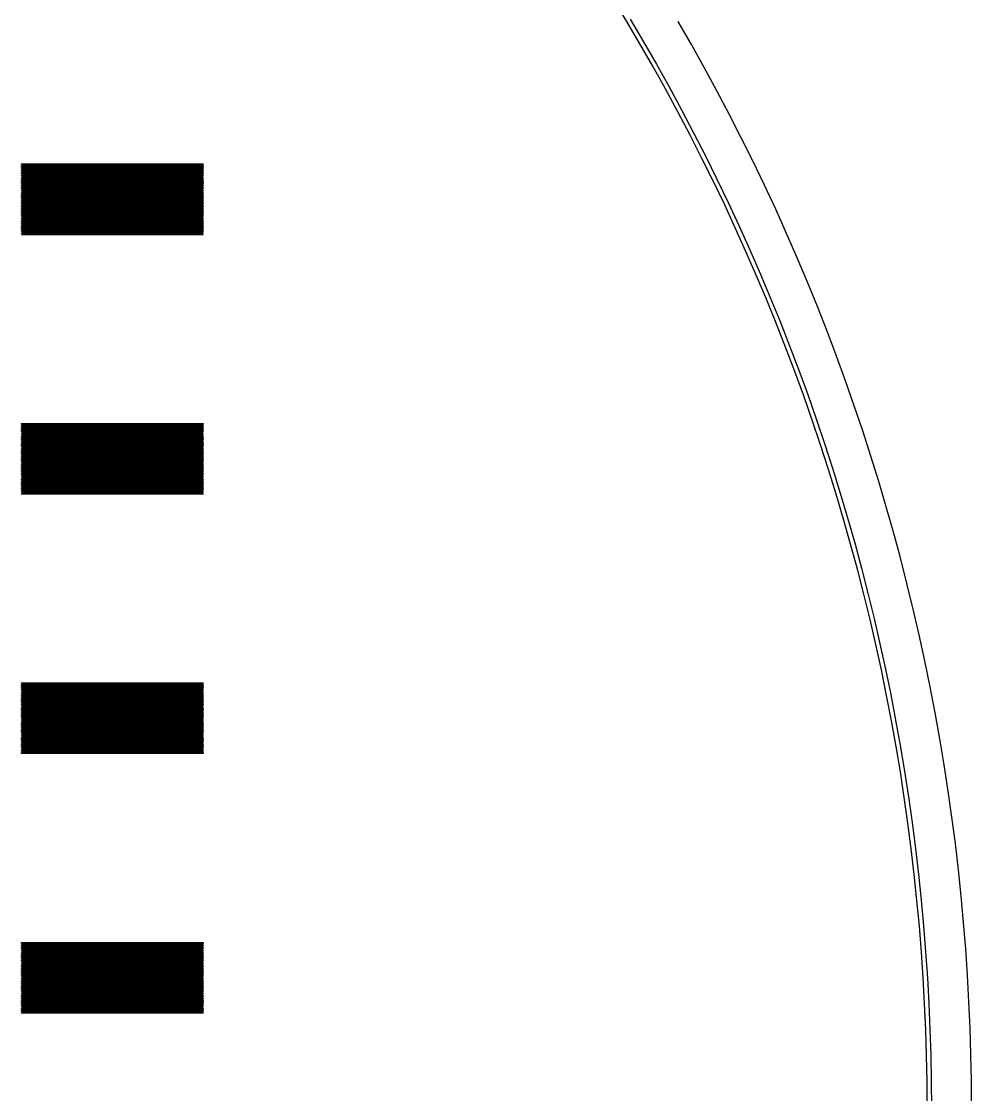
# Model space of a CAD drawing. Extents: x -16 to 132, y -40 to 113.
# Drawn here: x 98.02 to 131.72, y 37.27 to 75.33 of the extents above; entities that cross this region are included whole.
import ezdxf

# ---------------------------------------------------------------- set-up
doc = ezdxf.new("R2010")
doc.units = 0

msp = doc.modelspace()

# ---------------------------------------------------------------- linework, layer by layer
for p, q in [((119.486, 75.3327), (119.008, 76.1185)), ((119.614, 75.4099), (120.083, 74.6167)), ((119.954, 74.5412), (119.486, 75.3327)), ((121.782, 74.5203), (121.314, 75.3343)), ((120.083, 74.6167), (120.542, 73.8179)), ((120.412, 73.744), (119.954, 74.5412)), ((122.24, 73.7007), (121.782, 74.5203)), ((120.86, 72.9412), (120.412, 73.744)), ((120.542, 73.8179), (120.991, 73.0135)), ((122.687, 72.8754), (122.24, 73.7007)), ((121.298, 72.133), (120.86, 72.9412)), ((120.991, 73.0135), (121.431, 72.2037)), ((123.125, 72.0448), (122.687, 72.8754)), ((121.727, 71.3195), (121.298, 72.133)), ((121.431, 72.2037), (121.86, 71.3885)), ((123.552, 71.2089), (123.125, 72.0448)), ((122.145, 70.5007), (121.727, 71.3195)), ((121.86, 71.3885), (122.279, 70.5682)), ((123.969, 70.3677), (123.552, 71.2089)), ((122.554, 69.6769), (122.145, 70.5007)), ((122.279, 70.5682), (122.688, 69.7427)), ((98.0162, 70.2679), (98.0162, 70.2782)), ((98.0162, 70.2782), (104.459, 70.2782)), ((104.459, 70.2679), (98.0162, 70.2679)), ((98.0162, 70.227), (98.0162, 70.2373)), ((98.0162, 70.2373), (104.459, 70.2373)), ((104.459, 70.227), (98.0162, 70.227)), ((98.0162, 70.1861), (98.0162, 70.1964)), ((98.0162, 70.1964), (104.459, 70.1964)), ((104.459, 70.1861), (98.0162, 70.1861)), ((98.0162, 70.1452), (98.0162, 70.1555)), ((98.0162, 70.1555), (104.459, 70.1555)), ((104.459, 70.1452), (98.0162, 70.1452)), ((98.0162, 70.1043), (98.0162, 70.1145)), ((98.0162, 70.1145), (104.459, 70.1145)), ((104.459, 70.1043), (98.0162, 70.1043)), ((98.0162, 70.0634), (98.0162, 70.0737)), ((98.0162, 70.0737), (104.459, 70.0737)), ((104.459, 70.0634), (98.0162, 70.0634)), ((98.0162, 70.0225), (98.0162, 70.0327)), ((98.0162, 70.0327), (104.459, 70.0327)), ((104.459, 70.2782), (104.459, 70.2679)), ((104.459, 70.2373), (104.459, 70.227)), ((104.459, 70.1964), (104.459, 70.1861)), ((104.459, 70.1555), (104.459, 70.1452)), ((104.459, 70.1145), (104.459, 70.1043)), ((104.459, 70.0737), (104.459, 70.0634)), ((104.459, 70.0327), (104.459, 70.0225)), ((124.376, 69.5216), (123.969, 70.3677)), ((104.459, 70.0225), (98.0162, 70.0225)), ((98.0162, 69.9816), (98.0162, 69.9918)), ((98.0162, 69.9918), (104.459, 69.9918)), ((104.459, 69.9816), (98.0162, 69.9816)), ((98.0162, 69.9407), (98.0162, 69.9509)), ((98.0162, 69.9509), (104.459, 69.9509)), ((104.459, 69.9407), (98.0162, 69.9407)), ((98.0162, 69.8998), (98.0162, 69.91)), ((98.0162, 69.91), (104.459, 69.91)), ((104.459, 69.8998), (98.0162, 69.8998)), ((98.0162, 69.8589), (98.0162, 69.8691)), ((98.0162, 69.8691), (104.459, 69.8691)), ((104.459, 69.8589), (98.0162, 69.8589)), ((98.0162, 69.818), (98.0162, 69.8282)), ((98.0162, 69.8282), (104.459, 69.8282)), ((104.459, 69.818), (98.0162, 69.818)), ((98.0162, 69.7771), (98.0162, 69.7873)), ((98.0162, 69.7873), (104.459, 69.7873)), ((104.459, 69.7771), (98.0162, 69.7771)), ((98.0162, 69.7362), (98.0162, 69.7464)), ((98.0162, 69.7464), (104.459, 69.7464)), ((104.459, 69.7362), (98.0162, 69.7362)), ((98.0162, 69.6953), (98.0162, 69.7055)), ((98.0162, 69.7055), (104.459, 69.7055)), ((104.459, 69.6953), (98.0162, 69.6953)), ((98.0162, 69.6544), (98.0162, 69.6646)), ((98.0162, 69.6646), (104.459, 69.6646)), ((104.459, 69.6544), (98.0162, 69.6544)), ((104.459, 69.9918), (104.459, 69.9816)), ((104.459, 69.9509), (104.459, 69.9407)), ((104.459, 69.91), (104.459, 69.8998)), ((104.459, 69.8691), (104.459, 69.8589)), ((104.459, 69.8282), (104.459, 69.818)), ((104.459, 69.7873), (104.459, 69.7771)), ((104.459, 69.7464), (104.459, 69.7362)), ((104.459, 69.7055), (104.459, 69.6953)), ((104.459, 69.6646), (104.459, 69.6544)), ((122.952, 68.8482), (122.554, 69.6769)), ((122.688, 69.7427), (123.087, 68.9123)), ((98.0162, 69.6135), (98.0162, 69.6237)), ((98.0162, 69.6237), (104.459, 69.6237)), ((104.459, 69.6135), (98.0162, 69.6135)), ((98.0162, 69.5726), (98.0162, 69.5828)), ((98.0162, 69.5828), (104.459, 69.5828)), ((104.459, 69.5726), (98.0162, 69.5726)), ((98.0162, 69.5317), (98.0162, 69.5419)), ((98.0162, 69.5419), (104.459, 69.5419)), ((104.459, 69.5317), (98.0162, 69.5317)), ((98.0162, 69.4908), (98.0162, 69.501)), ((98.0162, 69.501), (104.459, 69.501)), ((104.459, 69.4908), (98.0162, 69.4908)), ((98.0162, 69.4499), (98.0162, 69.4601)), ((98.0162, 69.4601), (104.459, 69.4601)), ((104.459, 69.4499), (98.0162, 69.4499)), ((98.0162, 69.409), (98.0162, 69.4192)), ((98.0162, 69.4192), (104.459, 69.4192)), ((104.459, 69.409), (98.0162, 69.409)), ((98.0162, 69.3681), (98.0162, 69.3783)), ((98.0162, 69.3783), (104.459, 69.3783)), ((104.459, 69.3681), (98.0162, 69.3681)), ((98.0162, 69.3272), (98.0162, 69.3374)), ((98.0162, 69.3374), (104.459, 69.3374)), ((104.459, 69.3272), (98.0162, 69.3272)), ((98.0162, 69.2862), (98.0162, 69.2965)), ((98.0162, 69.2965), (104.459, 69.2965)), ((104.459, 69.2862), (98.0162, 69.2862)), ((104.459, 69.6237), (104.459, 69.6135)), ((104.459, 69.5828), (104.459, 69.5726)), ((104.459, 69.5419), (104.459, 69.5317)), ((104.459, 69.501), (104.459, 69.4908)), ((104.459, 69.4601), (104.459, 69.4499)), ((104.459, 69.4192), (104.459, 69.409)), ((104.459, 69.3783), (104.459, 69.3681)), ((104.459, 69.3374), (104.459, 69.3272)), ((104.459, 69.2965), (104.459, 69.2862)), ((124.772, 68.6705), (124.376, 69.5216)), ((98.0162, 69.2453), (98.0162, 69.2556)), ((98.0162, 69.2556), (104.459, 69.2556)), ((104.459, 69.2453), (98.0162, 69.2453)), ((98.0162, 69.2044), (98.0162, 69.2147)), ((98.0162, 69.2147), (104.459, 69.2147)), ((104.459, 69.2044), (98.0162, 69.2044)), ((98.0162, 69.1635), (98.0162, 69.1738)), ((98.0162, 69.1738), (104.459, 69.1738)), ((104.459, 69.1635), (98.0162, 69.1635)), ((98.0162, 69.1226), (98.0162, 69.1329)), ((98.0162, 69.1329), (104.459, 69.1329)), ((104.459, 69.1226), (98.0162, 69.1226)), ((98.0162, 69.0817), (98.0162, 69.0919)), ((98.0162, 69.0919), (104.459, 69.0919)), ((104.459, 69.0817), (98.0162, 69.0817)), ((98.0162, 69.0408), (98.0162, 69.0511)), ((98.0162, 69.0511), (104.459, 69.0511)), ((104.459, 69.0408), (98.0162, 69.0408)), ((98.0162, 68.9999), (98.0162, 69.0101)), ((98.0162, 69.0101), (104.459, 69.0101)), ((104.459, 68.9999), (98.0162, 68.9999)), ((98.0162, 68.959), (98.0162, 68.9693)), ((98.0162, 68.9693), (104.459, 68.9693)), ((104.459, 68.959), (98.0162, 68.959)), ((98.0162, 68.9181), (98.0162, 68.9284)), ((98.0162, 68.9284), (104.459, 68.9284)), ((104.459, 68.9181), (98.0162, 68.9181)), ((104.459, 69.2556), (104.459, 69.2453)), ((104.459, 69.2147), (104.459, 69.2044)), ((104.459, 69.1738), (104.459, 69.1635)), ((104.459, 69.1329), (104.459, 69.1226)), ((104.459, 69.0919), (104.459, 69.0817)), ((104.459, 69.0511), (104.459, 69.0408)), ((104.459, 69.0101), (104.459, 68.9999)), ((104.459, 68.9693), (104.459, 68.959)), ((104.459, 68.9284), (104.459, 68.9181)), ((123.087, 68.9123), (123.476, 68.077)), ((98.0162, 68.8772), (98.0162, 68.8875)), ((98.0162, 68.8875), (104.459, 68.8875)), ((104.459, 68.8772), (98.0162, 68.8772)), ((98.0162, 68.8363), (98.0162, 68.8465)), ((98.0162, 68.8465), (104.459, 68.8465)), ((104.459, 68.8363), (98.0162, 68.8363)), ((98.0162, 68.7954), (98.0162, 68.8056)), ((98.0162, 68.8056), (104.459, 68.8056)), ((104.459, 68.7954), (98.0162, 68.7954)), ((98.0162, 68.7545), (98.0162, 68.7647)), ((98.0162, 68.7647), (104.459, 68.7647)), ((104.459, 68.7545), (98.0162, 68.7545)), ((98.0162, 68.7136), (98.0162, 68.7238)), ((98.0162, 68.7238), (104.459, 68.7238)), ((104.459, 68.7136), (98.0162, 68.7136)), ((98.0162, 68.6727), (98.0162, 68.6829)), ((98.0162, 68.6829), (104.459, 68.6829)), ((104.459, 68.6727), (98.0162, 68.6727)), ((98.0162, 68.6318), (98.0162, 68.642)), ((98.0162, 68.642), (104.459, 68.642)), ((104.459, 68.6318), (98.0162, 68.6318)), ((98.0162, 68.5909), (98.0162, 68.6011)), ((98.0162, 68.6011), (104.459, 68.6011)), ((104.459, 68.5909), (98.0162, 68.5909)), ((98.0162, 68.55), (98.0162, 68.5602)), ((98.0162, 68.5602), (104.459, 68.5602)), ((104.459, 68.55), (98.0162, 68.55)), ((98.0162, 68.5091), (98.0162, 68.5193)), ((98.0162, 68.5193), (104.459, 68.5193)), ((104.459, 68.5091), (98.0162, 68.5091)), ((104.459, 68.8875), (104.459, 68.8772)), ((104.459, 68.8465), (104.459, 68.8363)), ((104.459, 68.8056), (104.459, 68.7954)), ((104.459, 68.7647), (104.459, 68.7545)), ((104.459, 68.7238), (104.459, 68.7136)), ((104.459, 68.6829), (104.459, 68.6727)), ((104.459, 68.642), (104.459, 68.6318)), ((104.459, 68.6011), (104.459, 68.5909)), ((104.459, 68.5602), (104.459, 68.55)), ((104.459, 68.5193), (104.459, 68.5091)), ((123.34, 68.0146), (122.952, 68.8482)), ((125.157, 67.8146), (124.772, 68.6705)), ((98.0162, 68.4682), (98.0162, 68.4784)), ((98.0162, 68.4784), (104.459, 68.4784)), ((104.459, 68.4682), (98.0162, 68.4682)), ((98.0162, 68.4273), (98.0162, 68.4375)), ((98.0162, 68.4375), (104.459, 68.4375)), ((104.459, 68.4273), (98.0162, 68.4273)), ((98.0162, 68.3864), (98.0162, 68.3966)), ((98.0162, 68.3966), (104.459, 68.3966)), ((104.459, 68.3864), (98.0162, 68.3864)), ((98.0162, 68.3455), (98.0162, 68.3557)), ((98.0162, 68.3557), (104.459, 68.3557)), ((104.459, 68.3455), (98.0162, 68.3455)), ((98.0162, 68.3046), (98.0162, 68.3148)), ((98.0162, 68.3148), (104.459, 68.3148)), ((104.459, 68.3046), (98.0162, 68.3046)), ((98.0162, 68.2637), (98.0162, 68.2739)), ((98.0162, 68.2739), (104.459, 68.2739)), ((104.459, 68.2637), (98.0162, 68.2637)), ((98.0162, 68.2228), (98.0162, 68.233)), ((98.0162, 68.233), (104.459, 68.233)), ((104.459, 68.2228), (98.0162, 68.2228)), ((98.0162, 68.1819), (98.0162, 68.1921)), ((98.0162, 68.1921), (104.459, 68.1921)), ((104.459, 68.1819), (98.0162, 68.1819)), ((98.0162, 68.141), (98.0162, 68.1512)), ((98.0162, 68.1512), (104.459, 68.1512)), ((104.459, 68.141), (98.0162, 68.141)), ((104.459, 68.4784), (104.459, 68.4682)), ((104.459, 68.4375), (104.459, 68.4273)), ((104.459, 68.3966), (104.459, 68.3864)), ((104.459, 68.3557), (104.459, 68.3455)), ((104.459, 68.3148), (104.459, 68.3046)), ((104.459, 68.2739), (104.459, 68.2637)), ((104.459, 68.233), (104.459, 68.2228)), ((104.459, 68.1921), (104.459, 68.1819)), ((104.459, 68.1512), (104.459, 68.141)), ((98.0162, 68.1), (98.0162, 68.1103)), ((98.0162, 68.1103), (104.459, 68.1103)), ((104.459, 68.1), (98.0162, 68.1)), ((98.0162, 68.0591), (98.0162, 68.0694)), ((98.0162, 68.0694), (104.459, 68.0694)), ((104.459, 68.0591), (98.0162, 68.0591)), ((98.0162, 68.0182), (98.0162, 68.0285)), ((98.0162, 68.0285), (104.459, 68.0285)), ((104.459, 68.0182), (98.0162, 68.0182)), ((98.0162, 67.9773), (98.0162, 67.9875)), ((98.0162, 67.9875), (104.459, 67.9875)), ((104.459, 67.9773), (98.0162, 67.9773)), ((98.0162, 67.9364), (98.0162, 67.9467)), ((98.0162, 67.9467), (104.459, 67.9467)), ((104.459, 67.9364), (98.0162, 67.9364)), ((98.0162, 67.8955), (98.0162, 67.9058)), ((98.0162, 67.9058), (104.459, 67.9058)), ((104.459, 67.8955), (98.0162, 67.8955)), ((98.0162, 67.8546), (98.0162, 67.8649)), ((98.0162, 67.8649), (104.459, 67.8649)), ((104.459, 67.8546), (98.0162, 67.8546)), ((98.0162, 67.8137), (98.0162, 67.8239)), ((98.0162, 67.8239), (104.459, 67.8239)), ((104.459, 67.8137), (98.0162, 67.8137)), ((98.0162, 67.7728), (98.0162, 67.783)), ((98.0162, 67.783), (104.459, 67.783)), ((104.459, 67.7728), (98.0162, 67.7728)), ((104.459, 68.1103), (104.459, 68.1)), ((104.459, 68.0694), (104.459, 68.0591)), ((104.459, 68.0285), (104.459, 68.0182)), ((104.459, 67.9875), (104.459, 67.9773)), ((104.459, 67.9467), (104.459, 67.9364)), ((104.459, 67.9058), (104.459, 67.8955)), ((104.459, 67.8649), (104.459, 67.8546)), ((104.459, 67.8239), (104.459, 67.8137)), ((104.459, 67.783), (104.459, 67.7728)), ((123.718, 67.1763), (123.34, 68.0146)), ((123.476, 68.077), (123.855, 67.2371)), ((125.533, 66.954), (125.157, 67.8146)), ((124.085, 66.3335), (123.718, 67.1763)), ((123.855, 67.2371), (124.223, 66.3925)), ((125.897, 66.0889), (125.533, 66.954)), ((124.442, 65.4861), (124.085, 66.3335)), ((124.223, 66.3925), (124.581, 65.5435)), ((126.251, 65.2194), (125.897, 66.0889)), ((124.789, 64.6345), (124.442, 65.4861)), ((124.581, 65.5435), (124.928, 64.6902)), ((126.594, 64.3456), (126.251, 65.2194)), ((125.125, 63.7787), (124.789, 64.6345)), ((124.928, 64.6902), (125.265, 63.8327)), ((126.927, 63.4676), (126.594, 64.3456)), ((125.451, 62.9189), (125.125, 63.7787)), ((125.265, 63.8327), (125.591, 62.9711)), ((127.249, 62.5857), (126.927, 63.4676)), ((125.766, 62.0551), (125.451, 62.9189)), ((125.591, 62.9711), (125.907, 62.1056)), ((127.559, 61.6998), (127.249, 62.5857)), ((126.07, 61.1875), (125.766, 62.0551)), ((125.907, 62.1056), (126.212, 61.2363)), ((127.859, 60.8102), (127.559, 61.6998)), ((98.0162, 61.0645), (98.0162, 61.0748)), ((98.0162, 61.0748), (104.459, 61.0748)), ((104.459, 61.0645), (98.0162, 61.0645)), ((98.0162, 61.0236), (98.0162, 61.0339)), ((98.0162, 61.0339), (104.459, 61.0339)), ((104.459, 61.0236), (98.0162, 61.0236)), ((98.0162, 60.9827), (98.0162, 60.993)), ((98.0162, 60.993), (104.459, 60.993)), ((104.459, 60.9827), (98.0162, 60.9827)), ((98.0162, 60.9418), (98.0162, 60.9521)), ((98.0162, 60.9521), (104.459, 60.9521)), ((104.459, 60.9418), (98.0162, 60.9418)), ((98.0162, 60.9009), (98.0162, 60.9111)), ((98.0162, 60.9111), (104.459, 60.9111)), ((104.459, 60.9009), (98.0162, 60.9009)), ((104.459, 61.0748), (104.459, 61.0645)), ((104.459, 61.0339), (104.459, 61.0236)), ((104.459, 60.993), (104.459, 60.9827)), ((104.459, 60.9521), (104.459, 60.9418)), ((104.459, 60.9111), (104.459, 60.9009)), ((126.364, 60.3162), (126.07, 61.1875)), ((126.212, 61.2363), (126.506, 60.3633)), ((98.0162, 60.86), (98.0162, 60.8703)), ((98.0162, 60.8703), (104.459, 60.8703)), ((104.459, 60.86), (98.0162, 60.86)), ((98.0162, 60.8191), (98.0162, 60.8293)), ((98.0162, 60.8293), (104.459, 60.8293)), ((104.459, 60.8191), (98.0162, 60.8191)), ((98.0162, 60.7782), (98.0162, 60.7884)), ((98.0162, 60.7884), (104.459, 60.7884)), ((104.459, 60.7782), (98.0162, 60.7782)), ((98.0162, 60.7373), (98.0162, 60.7475)), ((98.0162, 60.7475), (104.459, 60.7475)), ((104.459, 60.7373), (98.0162, 60.7373)), ((98.0162, 60.6964), (98.0162, 60.7066)), ((98.0162, 60.7066), (104.459, 60.7066)), ((104.459, 60.6964), (98.0162, 60.6964)), ((98.0162, 60.6555), (98.0162, 60.6657)), ((98.0162, 60.6657), (104.459, 60.6657)), ((104.459, 60.6555), (98.0162, 60.6555)), ((98.0162, 60.6146), (98.0162, 60.6248)), ((98.0162, 60.6248), (104.459, 60.6248)), ((104.459, 60.6146), (98.0162, 60.6146)), ((98.0162, 60.5737), (98.0162, 60.5839)), ((98.0162, 60.5839), (104.459, 60.5839)), ((104.459, 60.5737), (98.0162, 60.5737)), ((98.0162, 60.5328), (98.0162, 60.543)), ((98.0162, 60.543), (104.459, 60.543)), ((104.459, 60.5328), (98.0162, 60.5328)), ((104.459, 60.8703), (104.459, 60.86)), ((104.459, 60.8293), (104.459, 60.8191)), ((104.459, 60.7884), (104.459, 60.7782)), ((104.459, 60.7475), (104.459, 60.7373)), ((104.459, 60.7066), (104.459, 60.6964)), ((104.459, 60.6657), (104.459, 60.6555)), ((104.459, 60.6248), (104.459, 60.6146)), ((104.459, 60.5839), (104.459, 60.5737)), ((104.459, 60.543), (104.459, 60.5328)), ((128.148, 59.9171), (127.859, 60.8102)), ((98.0162, 60.4919), (98.0162, 60.5021)), ((98.0162, 60.5021), (104.459, 60.5021)), ((104.459, 60.4919), (98.0162, 60.4919)), ((98.0162, 60.451), (98.0162, 60.4612)), ((98.0162, 60.4612), (104.459, 60.4612)), ((104.459, 60.451), (98.0162, 60.451)), ((98.0162, 60.4101), (98.0162, 60.4203)), ((98.0162, 60.4203), (104.459, 60.4203)), ((104.459, 60.4101), (98.0162, 60.4101)), ((98.0162, 60.3692), (98.0162, 60.3794)), ((98.0162, 60.3794), (104.459, 60.3794)), ((104.459, 60.3692), (98.0162, 60.3692)), ((98.0162, 60.3283), (98.0162, 60.3385)), ((98.0162, 60.3385), (104.459, 60.3385)), ((104.459, 60.3283), (98.0162, 60.3283)), ((98.0162, 60.2874), (98.0162, 60.2976)), ((98.0162, 60.2976), (104.459, 60.2976)), ((104.459, 60.2874), (98.0162, 60.2874)), ((98.0162, 60.2465), (98.0162, 60.2567)), ((98.0162, 60.2567), (104.459, 60.2567)), ((104.459, 60.2465), (98.0162, 60.2465)), ((98.0162, 60.2056), (98.0162, 60.2158)), ((98.0162, 60.2158), (104.459, 60.2158)), ((104.459, 60.2056), (98.0162, 60.2056)), ((98.0162, 60.1647), (98.0162, 60.1749)), ((98.0162, 60.1749), (104.459, 60.1749)), ((104.459, 60.1647), (98.0162, 60.1647)), ((104.459, 60.5021), (104.459, 60.4919)), ((104.459, 60.4612), (104.459, 60.451)), ((104.459, 60.4203), (104.459, 60.4101)), ((104.459, 60.3794), (104.459, 60.3692)), ((104.459, 60.3385), (104.459, 60.3283)), ((104.459, 60.2976), (104.459, 60.2874)), ((104.459, 60.2567), (104.459, 60.2465)), ((104.459, 60.2158), (104.459, 60.2056)), ((104.459, 60.1749), (104.459, 60.1647)), ((126.647, 59.4414), (126.364, 60.3162)), ((126.506, 60.3633), (126.79, 59.4867)), ((98.0162, 60.1238), (98.0162, 60.134)), ((98.0162, 60.134), (104.459, 60.134)), ((104.459, 60.1238), (98.0162, 60.1238)), ((98.0162, 60.0828), (98.0162, 60.0931)), ((98.0162, 60.0931), (104.459, 60.0931)), ((104.459, 60.0828), (98.0162, 60.0828)), ((98.0162, 60.0419), (98.0162, 60.0522)), ((98.0162, 60.0522), (104.459, 60.0522)), ((104.459, 60.0419), (98.0162, 60.0419)), ((98.0162, 60.001), (98.0162, 60.0113)), ((98.0162, 60.0113), (104.459, 60.0113)), ((104.459, 60.001), (98.0162, 60.001)), ((98.0162, 59.9601), (98.0162, 59.9704)), ((98.0162, 59.9704), (104.459, 59.9704)), ((104.459, 59.9601), (98.0162, 59.9601)), ((98.0162, 59.9192), (98.0162, 59.9295)), ((98.0162, 59.9295), (104.459, 59.9295)), ((104.459, 59.9192), (98.0162, 59.9192)), ((98.0162, 59.8783), (98.0162, 59.8885)), ((98.0162, 59.8885), (104.459, 59.8885)), ((104.459, 59.8783), (98.0162, 59.8783)), ((98.0162, 59.8374), (98.0162, 59.8477)), ((98.0162, 59.8477), (104.459, 59.8477)), ((104.459, 59.8374), (98.0162, 59.8374)), ((98.0162, 59.7965), (98.0162, 59.8067)), ((98.0162, 59.8067), (104.459, 59.8067)), ((104.459, 59.7965), (98.0162, 59.7965)), ((98.0162, 59.7556), (98.0162, 59.7659)), ((98.0162, 59.7659), (104.459, 59.7659)), ((104.459, 59.7556), (98.0162, 59.7556)), ((104.459, 60.134), (104.459, 60.1238)), ((104.459, 60.0931), (104.459, 60.0828)), ((104.459, 60.0522), (104.459, 60.0419)), ((104.459, 60.0113), (104.459, 60.001)), ((104.459, 59.9704), (104.459, 59.9601)), ((104.459, 59.9295), (104.459, 59.9192)), ((104.459, 59.8885), (104.459, 59.8783)), ((104.459, 59.8477), (104.459, 59.8374)), ((104.459, 59.8067), (104.459, 59.7965)), ((104.459, 59.7659), (104.459, 59.7556)), ((128.426, 59.0204), (128.148, 59.9171)), ((98.0162, 59.7147), (98.0162, 59.725)), ((98.0162, 59.725), (104.459, 59.725)), ((104.459, 59.7147), (98.0162, 59.7147)), ((98.0162, 59.6738), (98.0162, 59.6841)), ((98.0162, 59.6841), (104.459, 59.6841)), ((104.459, 59.6738), (98.0162, 59.6738)), ((98.0162, 59.6329), (98.0162, 59.6431)), ((98.0162, 59.6431), (104.459, 59.6431)), ((104.459, 59.6329), (98.0162, 59.6329)), ((98.0162, 59.592), (98.0162, 59.6022)), ((98.0162, 59.6022), (104.459, 59.6022)), ((104.459, 59.592), (98.0162, 59.592)), ((98.0162, 59.5511), (98.0162, 59.5613)), ((98.0162, 59.5613), (104.459, 59.5613)), ((104.459, 59.5511), (98.0162, 59.5511)), ((98.0162, 59.5102), (98.0162, 59.5204)), ((98.0162, 59.5204), (104.459, 59.5204)), ((104.459, 59.5102), (98.0162, 59.5102)), ((98.0162, 59.4693), (98.0162, 59.4795)), ((98.0162, 59.4795), (104.459, 59.4795)), ((104.459, 59.4693), (98.0162, 59.4693)), ((98.0162, 59.4284), (98.0162, 59.4386)), ((98.0162, 59.4386), (104.459, 59.4386)), ((104.459, 59.4284), (98.0162, 59.4284)), ((98.0162, 59.3875), (98.0162, 59.3977)), ((98.0162, 59.3977), (104.459, 59.3977)), ((104.459, 59.3875), (98.0162, 59.3875)), ((104.459, 59.725), (104.459, 59.7147)), ((104.459, 59.6841), (104.459, 59.6738)), ((104.459, 59.6431), (104.459, 59.6329)), ((104.459, 59.6022), (104.459, 59.592)), ((104.459, 59.5613), (104.459, 59.5511)), ((104.459, 59.5204), (104.459, 59.5102)), ((104.459, 59.4795), (104.459, 59.4693)), ((104.459, 59.4386), (104.459, 59.4284)), ((104.459, 59.3977), (104.459, 59.3875)), ((126.919, 58.5632), (126.647, 59.4414)), ((126.79, 59.4867), (127.063, 58.6067)), ((98.0162, 59.3466), (98.0162, 59.3568)), ((98.0162, 59.3568), (104.459, 59.3568)), ((104.459, 59.3466), (98.0162, 59.3466)), ((98.0162, 59.3057), (98.0162, 59.3159)), ((98.0162, 59.3159), (104.459, 59.3159)), ((104.459, 59.3057), (98.0162, 59.3057)), ((98.0162, 59.2648), (98.0162, 59.275)), ((98.0162, 59.275), (104.459, 59.275)), ((104.459, 59.2648), (98.0162, 59.2648)), ((98.0162, 59.2239), (98.0162, 59.2341)), ((98.0162, 59.2341), (104.459, 59.2341)), ((104.459, 59.2239), (98.0162, 59.2239)), ((98.0162, 59.183), (98.0162, 59.1932)), ((98.0162, 59.1932), (104.459, 59.1932)), ((104.459, 59.183), (98.0162, 59.183)), ((98.0162, 59.1421), (98.0162, 59.1523)), ((98.0162, 59.1523), (104.459, 59.1523)), ((104.459, 59.1421), (98.0162, 59.1421)), ((98.0162, 59.1012), (98.0162, 59.1114)), ((98.0162, 59.1114), (104.459, 59.1114)), ((104.459, 59.1012), (98.0162, 59.1012)), ((98.0162, 59.0603), (98.0162, 59.0705)), ((98.0162, 59.0705), (104.459, 59.0705)), ((104.459, 59.0603), (98.0162, 59.0603)), ((98.0162, 59.0194), (98.0162, 59.0296)), ((98.0162, 59.0296), (104.459, 59.0296)), ((104.459, 59.0194), (98.0162, 59.0194)), ((104.459, 59.3568), (104.459, 59.3466)), ((104.459, 59.3159), (104.459, 59.3057)), ((104.459, 59.275), (104.459, 59.2648)), ((104.459, 59.2341), (104.459, 59.2239)), ((104.459, 59.1932), (104.459, 59.183)), ((104.459, 59.1523), (104.459, 59.1421)), ((104.459, 59.1114), (104.459, 59.1012)), ((104.459, 59.0705), (104.459, 59.0603)), ((104.459, 59.0296), (104.459, 59.0194)), ((128.693, 58.1203), (128.426, 59.0204)), ((98.0162, 58.9785), (98.0162, 58.9887)), ((98.0162, 58.9887), (104.459, 58.9887)), ((104.459, 58.9785), (98.0162, 58.9785)), ((98.0162, 58.9375), (98.0162, 58.9478)), ((98.0162, 58.9478), (104.459, 58.9478)), ((104.459, 58.9375), (98.0162, 58.9375)), ((98.0162, 58.8966), (98.0162, 58.9069)), ((98.0162, 58.9069), (104.459, 58.9069)), ((104.459, 58.8966), (98.0162, 58.8966)), ((98.0162, 58.8557), (98.0162, 58.866)), ((98.0162, 58.866), (104.459, 58.866)), ((104.459, 58.8557), (98.0162, 58.8557)), ((98.0162, 58.8148), (98.0162, 58.8251)), ((98.0162, 58.8251), (104.459, 58.8251)), ((104.459, 58.8148), (98.0162, 58.8148)), ((98.0162, 58.7739), (98.0162, 58.7841)), ((98.0162, 58.7841), (104.459, 58.7841)), ((104.459, 58.7739), (98.0162, 58.7739)), ((98.0162, 58.733), (98.0162, 58.7433)), ((98.0162, 58.7433), (104.459, 58.7433)), ((104.459, 58.733), (98.0162, 58.733)), ((98.0162, 58.6921), (98.0162, 58.7024)), ((98.0162, 58.7024), (104.459, 58.7024)), ((104.459, 58.6921), (98.0162, 58.6921)), ((98.0162, 58.6512), (98.0162, 58.6615)), ((98.0162, 58.6615), (104.459, 58.6615)), ((104.459, 58.6512), (98.0162, 58.6512)), ((98.0162, 58.6103), (98.0162, 58.6205)), ((98.0162, 58.6205), (104.459, 58.6205)), ((104.459, 58.9887), (104.459, 58.9785)), ((104.459, 58.9478), (104.459, 58.9375)), ((104.459, 58.9069), (104.459, 58.8966)), ((104.459, 58.866), (104.459, 58.8557)), ((104.459, 58.8251), (104.459, 58.8148)), ((104.459, 58.7841), (104.459, 58.7739)), ((104.459, 58.7433), (104.459, 58.733)), ((104.459, 58.7024), (104.459, 58.6921)), ((104.459, 58.6615), (104.459, 58.6512)), ((104.459, 58.6205), (104.459, 58.6103)), ((104.459, 58.6103), (98.0162, 58.6103)), ((98.0162, 58.5694), (98.0162, 58.5796)), ((98.0162, 58.5796), (104.459, 58.5796)), ((104.459, 58.5694), (98.0162, 58.5694)), ((104.459, 58.5796), (104.459, 58.5694)), ((127.181, 57.6817), (126.919, 58.5632)), ((127.063, 58.6067), (127.325, 57.7235)), ((128.949, 57.2171), (128.693, 58.1203)), ((127.431, 56.797), (127.181, 57.6817)), ((127.325, 57.7235), (127.576, 56.8371)), ((129.194, 56.3108), (128.949, 57.2171)), ((127.671, 55.9094), (127.431, 56.797)), ((127.576, 56.8371), (127.816, 55.9476)), ((129.428, 55.4016), (129.194, 56.3108)), ((127.9, 55.0189), (127.671, 55.9094)), ((127.816, 55.9476), (128.045, 55.0553)), ((129.65, 54.4895), (129.428, 55.4016)), ((128.118, 54.1256), (127.9, 55.0189)), ((128.045, 55.0553), (128.264, 54.1603)), ((129.862, 53.5748), (129.65, 54.4895)), ((128.325, 53.2298), (128.118, 54.1256)), ((128.264, 54.1603), (128.471, 53.2626)), ((130.062, 52.6576), (129.862, 53.5748)), ((128.521, 52.3314), (128.325, 53.2298)), ((128.471, 53.2626), (128.668, 52.3625)), ((130.25, 51.738), (130.062, 52.6576)), ((128.706, 51.4307), (128.521, 52.3314)), ((128.668, 52.3625), (128.853, 51.46)), ((98.0162, 51.8611), (98.0162, 51.8714)), ((98.0162, 51.8714), (104.459, 51.8714)), ((104.459, 51.8611), (98.0162, 51.8611)), ((98.0162, 51.8202), (98.0162, 51.8305)), ((98.0162, 51.8305), (104.459, 51.8305)), ((104.459, 51.8202), (98.0162, 51.8202)), ((98.0162, 51.7793), (98.0162, 51.7896)), ((98.0162, 51.7896), (104.459, 51.7896)), ((104.459, 51.7793), (98.0162, 51.7793)), ((104.459, 51.8714), (104.459, 51.8611)), ((104.459, 51.8305), (104.459, 51.8202)), ((104.459, 51.7896), (104.459, 51.7793)), ((98.0162, 51.7384), (98.0162, 51.7487)), ((98.0162, 51.7487), (104.459, 51.7487)), ((104.459, 51.7384), (98.0162, 51.7384)), ((98.0162, 51.6975), (98.0162, 51.7077)), ((98.0162, 51.7077), (104.459, 51.7077)), ((104.459, 51.6975), (98.0162, 51.6975)), ((98.0162, 51.6566), (98.0162, 51.6669)), ((98.0162, 51.6669), (104.459, 51.6669)), ((104.459, 51.6566), (98.0162, 51.6566)), ((98.0162, 51.6157), (98.0162, 51.6259)), ((98.0162, 51.6259), (104.459, 51.6259)), ((104.459, 51.6157), (98.0162, 51.6157)), ((98.0162, 51.5748), (98.0162, 51.585)), ((98.0162, 51.585), (104.459, 51.585)), ((104.459, 51.5748), (98.0162, 51.5748)), ((98.0162, 51.5339), (98.0162, 51.5441)), ((98.0162, 51.5441), (104.459, 51.5441)), ((104.459, 51.5339), (98.0162, 51.5339)), ((98.0162, 51.493), (98.0162, 51.5032)), ((98.0162, 51.5032), (104.459, 51.5032)), ((104.459, 51.493), (98.0162, 51.493)), ((98.0162, 51.4521), (98.0162, 51.4623)), ((98.0162, 51.4623), (104.459, 51.4623)), ((104.459, 51.4521), (98.0162, 51.4521)), ((98.0162, 51.4112), (98.0162, 51.4214)), ((98.0162, 51.4214), (104.459, 51.4214)), ((104.459, 51.4112), (98.0162, 51.4112)), ((104.459, 51.7487), (104.459, 51.7384)), ((104.459, 51.7077), (104.459, 51.6975)), ((104.459, 51.6669), (104.459, 51.6566)), ((104.459, 51.6259), (104.459, 51.6157)), ((104.459, 51.585), (104.459, 51.5748)), ((104.459, 51.5441), (104.459, 51.5339)), ((104.459, 51.5032), (104.459, 51.493)), ((104.459, 51.4623), (104.459, 51.4521)), ((104.459, 51.4214), (104.459, 51.4112)), ((128.88, 50.5278), (128.706, 51.4307)), ((128.853, 51.46), (129.027, 50.5553)), ((130.428, 50.8161), (130.25, 51.738)), ((98.0162, 51.3703), (98.0162, 51.3805)), ((98.0162, 51.3805), (104.459, 51.3805)), ((104.459, 51.3703), (98.0162, 51.3703)), ((98.0162, 51.3294), (98.0162, 51.3396)), ((98.0162, 51.3396), (104.459, 51.3396)), ((104.459, 51.3294), (98.0162, 51.3294)), ((98.0162, 51.2885), (98.0162, 51.2987)), ((98.0162, 51.2987), (104.459, 51.2987)), ((104.459, 51.2885), (98.0162, 51.2885)), ((98.0162, 51.2476), (98.0162, 51.2578)), ((98.0162, 51.2578), (104.459, 51.2578)), ((104.459, 51.2476), (98.0162, 51.2476)), ((98.0162, 51.2067), (98.0162, 51.2169)), ((98.0162, 51.2169), (104.459, 51.2169)), ((104.459, 51.2067), (98.0162, 51.2067)), ((98.0162, 51.1658), (98.0162, 51.176)), ((98.0162, 51.176), (104.459, 51.176)), ((104.459, 51.1658), (98.0162, 51.1658)), ((98.0162, 51.1249), (98.0162, 51.1351)), ((98.0162, 51.1351), (104.459, 51.1351)), ((104.459, 51.1249), (98.0162, 51.1249)), ((98.0162, 51.084), (98.0162, 51.0942)), ((98.0162, 51.0942), (104.459, 51.0942)), ((104.459, 51.084), (98.0162, 51.084)), ((98.0162, 51.0431), (98.0162, 51.0533)), ((98.0162, 51.0533), (104.459, 51.0533)), ((104.459, 51.0431), (98.0162, 51.0431)), ((98.0162, 51.0022), (98.0162, 51.0124)), ((98.0162, 51.0124), (104.459, 51.0124)), ((104.459, 51.0022), (98.0162, 51.0022)), ((104.459, 51.3805), (104.459, 51.3703)), ((104.459, 51.3396), (104.459, 51.3294)), ((104.459, 51.2987), (104.459, 51.2885)), ((104.459, 51.2578), (104.459, 51.2476)), ((104.459, 51.2169), (104.459, 51.2067)), ((104.459, 51.176), (104.459, 51.1658)), ((104.459, 51.1351), (104.459, 51.1249)), ((104.459, 51.0942), (104.459, 51.084)), ((104.459, 51.0533), (104.459, 51.0431)), ((104.459, 51.0124), (104.459, 51.0022)), ((98.0162, 50.9613), (98.0162, 50.9715)), ((98.0162, 50.9715), (104.459, 50.9715)), ((104.459, 50.9613), (98.0162, 50.9613)), ((98.0162, 50.9204), (98.0162, 50.9306)), ((98.0162, 50.9306), (104.459, 50.9306)), ((104.459, 50.9204), (98.0162, 50.9204)), ((98.0162, 50.8794), (98.0162, 50.8897)), ((98.0162, 50.8897), (104.459, 50.8897)), ((104.459, 50.8794), (98.0162, 50.8794)), ((98.0162, 50.8385), (98.0162, 50.8488)), ((98.0162, 50.8488), (104.459, 50.8488)), ((104.459, 50.8385), (98.0162, 50.8385)), ((98.0162, 50.7976), (98.0162, 50.8079)), ((98.0162, 50.8079), (104.459, 50.8079)), ((104.459, 50.7976), (98.0162, 50.7976)), ((98.0162, 50.7567), (98.0162, 50.767)), ((98.0162, 50.767), (104.459, 50.767)), ((104.459, 50.7567), (98.0162, 50.7567)), ((98.0162, 50.7158), (98.0162, 50.7261)), ((98.0162, 50.7261), (104.459, 50.7261)), ((104.459, 50.7158), (98.0162, 50.7158)), ((98.0162, 50.6749), (98.0162, 50.6852)), ((98.0162, 50.6852), (104.459, 50.6852)), ((104.459, 50.6749), (98.0162, 50.6749)), ((98.0162, 50.634), (98.0162, 50.6443)), ((98.0162, 50.6443), (104.459, 50.6443)), ((104.459, 50.634), (98.0162, 50.634)), ((104.459, 50.9715), (104.459, 50.9613)), ((104.459, 50.9306), (104.459, 50.9204)), ((104.459, 50.8897), (104.459, 50.8794)), ((104.459, 50.8488), (104.459, 50.8385)), ((104.459, 50.8079), (104.459, 50.7976)), ((104.459, 50.767), (104.459, 50.7567)), ((104.459, 50.7261), (104.459, 50.7158)), ((104.459, 50.6852), (104.459, 50.6749)), ((104.459, 50.6443), (104.459, 50.634)), ((130.594, 49.8922), (130.428, 50.8161)), ((98.0162, 50.5931), (98.0162, 50.6033)), ((98.0162, 50.6033), (104.459, 50.6033)), ((104.459, 50.5931), (98.0162, 50.5931)), ((98.0162, 50.5522), (98.0162, 50.5625)), ((98.0162, 50.5625), (104.459, 50.5625)), ((104.459, 50.5522), (98.0162, 50.5522)), ((98.0162, 50.5113), (98.0162, 50.5216)), ((98.0162, 50.5216), (104.459, 50.5216)), ((104.459, 50.5113), (98.0162, 50.5113)), ((98.0162, 50.4704), (98.0162, 50.4807)), ((98.0162, 50.4807), (104.459, 50.4807)), ((104.459, 50.4704), (98.0162, 50.4704)), ((98.0162, 50.4295), (98.0162, 50.4397)), ((98.0162, 50.4397), (104.459, 50.4397)), ((104.459, 50.4295), (98.0162, 50.4295)), ((98.0162, 50.3886), (98.0162, 50.3988)), ((98.0162, 50.3988), (104.459, 50.3988)), ((104.459, 50.3886), (98.0162, 50.3886)), ((98.0162, 50.3477), (98.0162, 50.3579)), ((98.0162, 50.3579), (104.459, 50.3579)), ((104.459, 50.3477), (98.0162, 50.3477)), ((98.0162, 50.3068), (98.0162, 50.317)), ((98.0162, 50.317), (104.459, 50.317)), ((104.459, 50.3068), (98.0162, 50.3068)), ((98.0162, 50.2659), (98.0162, 50.2761)), ((98.0162, 50.2761), (104.459, 50.2761)), ((104.459, 50.2659), (98.0162, 50.2659)), ((104.459, 50.6033), (104.459, 50.5931)), ((104.459, 50.5625), (104.459, 50.5522)), ((104.459, 50.5216), (104.459, 50.5113)), ((104.459, 50.4807), (104.459, 50.4704)), ((104.459, 50.4397), (104.459, 50.4295)), ((104.459, 50.3988), (104.459, 50.3886)), ((104.459, 50.3579), (104.459, 50.3477)), ((104.459, 50.317), (104.459, 50.3068)), ((104.459, 50.2761), (104.459, 50.2659)), ((129.042, 49.6229), (128.88, 50.5278)), ((129.027, 50.5553), (129.19, 49.6486)), ((98.0162, 50.225), (98.0162, 50.2352)), ((98.0162, 50.2352), (104.459, 50.2352)), ((104.459, 50.225), (98.0162, 50.225)), ((98.0162, 50.1841), (98.0162, 50.1943)), ((98.0162, 50.1943), (104.459, 50.1943)), ((104.459, 50.1841), (98.0162, 50.1841)), ((98.0162, 50.1432), (98.0162, 50.1534)), ((98.0162, 50.1534), (104.459, 50.1534)), ((104.459, 50.1432), (98.0162, 50.1432)), ((98.0162, 50.1023), (98.0162, 50.1125)), ((98.0162, 50.1125), (104.459, 50.1125)), ((104.459, 50.1023), (98.0162, 50.1023)), ((98.0162, 50.0614), (98.0162, 50.0716)), ((98.0162, 50.0716), (104.459, 50.0716)), ((104.459, 50.0614), (98.0162, 50.0614)), ((98.0162, 50.0205), (98.0162, 50.0307)), ((98.0162, 50.0307), (104.459, 50.0307)), ((104.459, 50.0205), (98.0162, 50.0205)), ((98.0162, 49.9796), (98.0162, 49.9898)), ((98.0162, 49.9898), (104.459, 49.9898)), ((104.459, 49.9796), (98.0162, 49.9796)), ((98.0162, 49.9387), (98.0162, 49.9489)), ((98.0162, 49.9489), (104.459, 49.9489)), ((104.459, 49.9387), (98.0162, 49.9387)), ((98.0162, 49.8978), (98.0162, 49.908)), ((98.0162, 49.908), (104.459, 49.908)), ((104.459, 49.8978), (98.0162, 49.8978)), ((98.0162, 49.8569), (98.0162, 49.8671)), ((98.0162, 49.8671), (104.459, 49.8671)), ((104.459, 50.2352), (104.459, 50.225)), ((104.459, 50.1943), (104.459, 50.1841)), ((104.459, 50.1534), (104.459, 50.1432)), ((104.459, 50.1125), (104.459, 50.1023)), ((104.459, 50.0716), (104.459, 50.0614)), ((104.459, 50.0307), (104.459, 50.0205)), ((104.459, 49.9898), (104.459, 49.9796)), ((104.459, 49.9489), (104.459, 49.9387)), ((104.459, 49.908), (104.459, 49.8978)), ((104.459, 49.8671), (104.459, 49.8569)), ((130.749, 48.9662), (130.594, 49.8922)), ((104.459, 49.8569), (98.0162, 49.8569)), ((98.0162, 49.816), (98.0162, 49.8262)), ((98.0162, 49.8262), (104.459, 49.8262)), ((104.459, 49.816), (98.0162, 49.816)), ((98.0162, 49.7751), (98.0162, 49.7853)), ((98.0162, 49.7853), (104.459, 49.7853)), ((104.459, 49.7751), (98.0162, 49.7751)), ((98.0162, 49.7341), (98.0162, 49.7444)), ((98.0162, 49.7444), (104.459, 49.7444)), ((104.459, 49.7341), (98.0162, 49.7341)), ((98.0162, 49.6932), (98.0162, 49.7035)), ((98.0162, 49.7035), (104.459, 49.7035)), ((104.459, 49.6932), (98.0162, 49.6932)), ((98.0162, 49.6523), (98.0162, 49.6626)), ((98.0162, 49.6626), (104.459, 49.6626)), ((104.459, 49.6523), (98.0162, 49.6523)), ((98.0162, 49.6115), (98.0162, 49.6217)), ((98.0162, 49.6217), (104.459, 49.6217)), ((104.459, 49.6115), (98.0162, 49.6115)), ((98.0162, 49.5705), (98.0162, 49.5807)), ((98.0162, 49.5807), (104.459, 49.5807)), ((104.459, 49.5705), (98.0162, 49.5705)), ((98.0162, 49.5296), (98.0162, 49.5399)), ((98.0162, 49.5399), (104.459, 49.5399)), ((104.459, 49.5296), (98.0162, 49.5296)), ((98.0162, 49.4887), (98.0162, 49.499)), ((98.0162, 49.499), (104.459, 49.499)), ((104.459, 49.4887), (98.0162, 49.4887)), ((104.459, 49.8262), (104.459, 49.816)), ((104.459, 49.7853), (104.459, 49.7751)), ((104.459, 49.7444), (104.459, 49.7341)), ((104.459, 49.7035), (104.459, 49.6932)), ((104.459, 49.6626), (104.459, 49.6523)), ((104.459, 49.6217), (104.459, 49.6115)), ((104.459, 49.5807), (104.459, 49.5705)), ((104.459, 49.5399), (104.459, 49.5296)), ((104.459, 49.499), (104.459, 49.4887)), ((129.194, 48.716), (129.042, 49.6229)), ((129.19, 49.6486), (129.342, 48.7399)), ((98.0162, 49.4478), (98.0162, 49.4581)), ((98.0162, 49.4581), (104.459, 49.4581)), ((104.459, 49.4478), (98.0162, 49.4478)), ((98.0162, 49.4069), (98.0162, 49.4171)), ((98.0162, 49.4171), (104.459, 49.4171)), ((104.459, 49.4069), (98.0162, 49.4069)), ((98.0162, 49.366), (98.0162, 49.3762)), ((98.0162, 49.3762), (104.459, 49.3762)), ((104.459, 49.366), (98.0162, 49.366)), ((104.459, 49.4581), (104.459, 49.4478)), ((104.459, 49.4171), (104.459, 49.4069)), ((104.459, 49.3762), (104.459, 49.366)), ((129.342, 48.7399), (129.483, 47.8294)), ((130.892, 48.0385), (130.749, 48.9662)), ((129.334, 47.8074), (129.194, 48.716)), ((131.024, 47.109), (130.892, 48.0385)), ((129.464, 46.897), (129.334, 47.8074)), ((129.483, 47.8294), (129.612, 46.9172)), ((129.582, 45.9852), (129.464, 46.897)), ((129.612, 46.9172), (129.731, 46.0036)), ((131.145, 46.178), (131.024, 47.109)), ((131.254, 45.2456), (131.145, 46.178)), ((129.689, 45.072), (129.582, 45.9852)), ((129.731, 46.0036), (129.838, 45.0885)), ((129.785, 44.1575), (129.689, 45.072)), ((129.838, 45.0885), (129.934, 44.1722)), ((131.352, 44.3119), (131.254, 45.2456)), ((129.869, 43.242), (129.785, 44.1575)), ((129.934, 44.1722), (130.019, 43.2548)), ((131.438, 43.3771), (131.352, 44.3119)), ((129.942, 42.3254), (129.869, 43.242)), ((130.019, 43.2548), (130.092, 42.3365)), ((131.513, 42.4413), (131.438, 43.3771)), ((98.0162, 42.6577), (98.0162, 42.668)), ((98.0162, 42.668), (104.459, 42.668)), ((104.459, 42.6577), (98.0162, 42.6577)), ((104.459, 42.668), (104.459, 42.6577)), ((98.0162, 42.6168), (98.0162, 42.6271)), ((98.0162, 42.6271), (104.459, 42.6271)), ((104.459, 42.6168), (98.0162, 42.6168)), ((98.0162, 42.5759), (98.0162, 42.5862)), ((98.0162, 42.5862), (104.459, 42.5862)), ((104.459, 42.5759), (98.0162, 42.5759)), ((98.0162, 42.535), (98.0162, 42.5453)), ((98.0162, 42.5453), (104.459, 42.5453)), ((104.459, 42.535), (98.0162, 42.535)), ((98.0162, 42.4941), (98.0162, 42.5043)), ((98.0162, 42.5043), (104.459, 42.5043)), ((104.459, 42.4941), (98.0162, 42.4941)), ((98.0162, 42.4532), (98.0162, 42.4635)), ((98.0162, 42.4635), (104.459, 42.4635)), ((104.459, 42.4532), (98.0162, 42.4532)), ((98.0162, 42.4123), (98.0162, 42.4225)), ((98.0162, 42.4225), (104.459, 42.4225)), ((104.459, 42.4123), (98.0162, 42.4123)), ((98.0162, 42.3714), (98.0162, 42.3816)), ((98.0162, 42.3816), (104.459, 42.3816)), ((104.459, 42.3714), (98.0162, 42.3714)), ((98.0162, 42.3305), (98.0162, 42.3407)), ((98.0162, 42.3407), (104.459, 42.3407)), ((104.459, 42.3305), (98.0162, 42.3305)), ((98.0162, 42.2896), (98.0162, 42.2998)), ((98.0162, 42.2998), (104.459, 42.2998)), ((104.459, 42.2896), (98.0162, 42.2896)), ((98.0162, 42.2487), (98.0162, 42.2589)), ((98.0162, 42.2589), (104.459, 42.2589)), ((104.459, 42.2487), (98.0162, 42.2487)), ((104.459, 42.6271), (104.459, 42.6168)), ((104.459, 42.5862), (104.459, 42.5759)), ((104.459, 42.5453), (104.459, 42.535)), ((104.459, 42.5043), (104.459, 42.4941)), ((104.459, 42.4635), (104.459, 42.4532)), ((104.459, 42.4225), (104.459, 42.4123)), ((104.459, 42.3816), (104.459, 42.3714)), ((104.459, 42.3407), (104.459, 42.3305)), ((104.459, 42.2998), (104.459, 42.2896)), ((104.459, 42.2589), (104.459, 42.2487)), ((130.004, 41.4081), (129.942, 42.3254)), ((130.092, 42.3365), (130.154, 41.4173)), ((131.576, 41.5046), (131.513, 42.4413)), ((98.0162, 42.2078), (98.0162, 42.218)), ((98.0162, 42.218), (104.459, 42.218)), ((104.459, 42.2078), (98.0162, 42.2078)), ((98.0162, 42.1669), (98.0162, 42.1771)), ((98.0162, 42.1771), (104.459, 42.1771)), ((104.459, 42.1669), (98.0162, 42.1669)), ((98.0162, 42.126), (98.0162, 42.1362)), ((98.0162, 42.1362), (104.459, 42.1362)), ((104.459, 42.126), (98.0162, 42.126)), ((98.0162, 42.0851), (98.0162, 42.0953)), ((98.0162, 42.0953), (104.459, 42.0953)), ((104.459, 42.0851), (98.0162, 42.0851)), ((98.0162, 42.0442), (98.0162, 42.0544)), ((98.0162, 42.0544), (104.459, 42.0544)), ((104.459, 42.0442), (98.0162, 42.0442)), ((98.0162, 42.0033), (98.0162, 42.0135)), ((98.0162, 42.0135), (104.459, 42.0135)), ((104.459, 42.0033), (98.0162, 42.0033)), ((98.0162, 41.9624), (98.0162, 41.9726)), ((98.0162, 41.9726), (104.459, 41.9726)), ((104.459, 41.9624), (98.0162, 41.9624)), ((98.0162, 41.9215), (98.0162, 41.9317)), ((98.0162, 41.9317), (104.459, 41.9317)), ((104.459, 41.9215), (98.0162, 41.9215)), ((98.0162, 41.8806), (98.0162, 41.8908)), ((98.0162, 41.8908), (104.459, 41.8908)), ((104.459, 41.8806), (98.0162, 41.8806)), ((104.459, 42.218), (104.459, 42.2078)), ((104.459, 42.1771), (104.459, 42.1669)), ((104.459, 42.1362), (104.459, 42.126)), ((104.459, 42.0953), (104.459, 42.0851)), ((104.459, 42.0544), (104.459, 42.0442)), ((104.459, 42.0135), (104.459, 42.0033)), ((104.459, 41.9726), (104.459, 41.9624)), ((104.459, 41.9317), (104.459, 41.9215)), ((104.459, 41.8908), (104.459, 41.8806)), ((98.0162, 41.8397), (98.0162, 41.8499)), ((98.0162, 41.8499), (104.459, 41.8499)), ((104.459, 41.8397), (98.0162, 41.8397)), ((98.0162, 41.7988), (98.0162, 41.809)), ((98.0162, 41.809), (104.459, 41.809)), ((104.459, 41.7988), (98.0162, 41.7988)), ((98.0162, 41.7579), (98.0162, 41.7681)), ((98.0162, 41.7681), (104.459, 41.7681)), ((104.459, 41.7579), (98.0162, 41.7579)), ((98.0162, 41.717), (98.0162, 41.7272)), ((98.0162, 41.7272), (104.459, 41.7272)), ((104.459, 41.717), (98.0162, 41.717)), ((98.0162, 41.676), (98.0162, 41.6863)), ((98.0162, 41.6863), (104.459, 41.6863)), ((104.459, 41.676), (98.0162, 41.676)), ((98.0162, 41.6351), (98.0162, 41.6454)), ((98.0162, 41.6454), (104.459, 41.6454)), ((104.459, 41.6351), (98.0162, 41.6351)), ((98.0162, 41.5942), (98.0162, 41.6045)), ((98.0162, 41.6045), (104.459, 41.6045)), ((104.459, 41.5942), (98.0162, 41.5942)), ((98.0162, 41.5533), (98.0162, 41.5636)), ((98.0162, 41.5636), (104.459, 41.5636)), ((104.459, 41.5533), (98.0162, 41.5533)), ((98.0162, 41.5124), (98.0162, 41.5227)), ((98.0162, 41.5227), (104.459, 41.5227)), ((104.459, 41.5124), (98.0162, 41.5124)), ((104.459, 41.8499), (104.459, 41.8397)), ((104.459, 41.809), (104.459, 41.7988)), ((104.459, 41.7681), (104.459, 41.7579)), ((104.459, 41.7272), (104.459, 41.717)), ((104.459, 41.6863), (104.459, 41.676)), ((104.459, 41.6454), (104.459, 41.6351)), ((104.459, 41.6045), (104.459, 41.5942)), ((104.459, 41.5636), (104.459, 41.5533)), ((104.459, 41.5227), (104.459, 41.5124)), ((131.628, 40.5673), (131.576, 41.5046)), ((98.0162, 41.4715), (98.0162, 41.4818)), ((98.0162, 41.4818), (104.459, 41.4818)), ((104.459, 41.4715), (98.0162, 41.4715)), ((98.0162, 41.4306), (98.0162, 41.4409)), ((98.0162, 41.4409), (104.459, 41.4409)), ((104.459, 41.4306), (98.0162, 41.4306)), ((98.0162, 41.3897), (98.0162, 41.3999)), ((98.0162, 41.3999), (104.459, 41.3999)), ((104.459, 41.3897), (98.0162, 41.3897)), ((98.0162, 41.3488), (98.0162, 41.3591)), ((98.0162, 41.3591), (104.459, 41.3591)), ((104.459, 41.3488), (98.0162, 41.3488)), ((98.0162, 41.3079), (98.0162, 41.3182)), ((98.0162, 41.3182), (104.459, 41.3182)), ((104.459, 41.3079), (98.0162, 41.3079)), ((98.0162, 41.267), (98.0162, 41.2773)), ((98.0162, 41.2773), (104.459, 41.2773)), ((104.459, 41.267), (98.0162, 41.267)), ((98.0162, 41.2261), (98.0162, 41.2363)), ((98.0162, 41.2363), (104.459, 41.2363)), ((104.459, 41.2261), (98.0162, 41.2261)), ((98.0162, 41.1852), (98.0162, 41.1954)), ((98.0162, 41.1954), (104.459, 41.1954)), ((104.459, 41.1852), (98.0162, 41.1852)), ((98.0162, 41.1443), (98.0162, 41.1545)), ((98.0162, 41.1545), (104.459, 41.1545)), ((104.459, 41.1443), (98.0162, 41.1443)), ((98.0162, 41.1034), (98.0162, 41.1136)), ((98.0162, 41.1136), (104.459, 41.1136)), ((104.459, 41.4818), (104.459, 41.4715)), ((104.459, 41.4409), (104.459, 41.4306)), ((104.459, 41.3999), (104.459, 41.3897)), ((104.459, 41.3591), (104.459, 41.3488)), ((104.459, 41.3182), (104.459, 41.3079)), ((104.459, 41.2773), (104.459, 41.267)), ((104.459, 41.2363), (104.459, 41.2261)), ((104.459, 41.1954), (104.459, 41.1852)), ((104.459, 41.1545), (104.459, 41.1443)), ((104.459, 41.1136), (104.459, 41.1034)), ((130.055, 40.49), (130.004, 41.4081)), ((130.154, 41.4173), (130.205, 40.4973)), ((104.459, 41.1034), (98.0162, 41.1034)), ((98.0162, 41.0625), (98.0162, 41.0727)), ((98.0162, 41.0727), (104.459, 41.0727)), ((104.459, 41.0625), (98.0162, 41.0625)), ((98.0162, 41.0216), (98.0162, 41.0318)), ((98.0162, 41.0318), (104.459, 41.0318)), ((104.459, 41.0216), (98.0162, 41.0216)), ((98.0162, 40.9807), (98.0162, 40.9909)), ((98.0162, 40.9909), (104.459, 40.9909)), ((104.459, 40.9807), (98.0162, 40.9807)), ((98.0162, 40.9398), (98.0162, 40.95)), ((98.0162, 40.95), (104.459, 40.95)), ((104.459, 40.9398), (98.0162, 40.9398)), ((98.0162, 40.8989), (98.0162, 40.9091)), ((98.0162, 40.9091), (104.459, 40.9091)), ((104.459, 40.8989), (98.0162, 40.8989)), ((98.0162, 40.858), (98.0162, 40.8682)), ((98.0162, 40.8682), (104.459, 40.8682)), ((104.459, 40.858), (98.0162, 40.858)), ((98.0162, 40.8171), (98.0162, 40.8273)), ((98.0162, 40.8273), (104.459, 40.8273)), ((104.459, 40.8171), (98.0162, 40.8171)), ((98.0162, 40.7762), (98.0162, 40.7864)), ((98.0162, 40.7864), (104.459, 40.7864)), ((104.459, 40.7762), (98.0162, 40.7762)), ((98.0162, 40.7353), (98.0162, 40.7455)), ((98.0162, 40.7455), (104.459, 40.7455)), ((104.459, 40.7353), (98.0162, 40.7353)), ((104.459, 41.0727), (104.459, 41.0625)), ((104.459, 41.0318), (104.459, 41.0216)), ((104.459, 40.9909), (104.459, 40.9807)), ((104.459, 40.95), (104.459, 40.9398)), ((104.459, 40.9091), (104.459, 40.8989)), ((104.459, 40.8682), (104.459, 40.858)), ((104.459, 40.8273), (104.459, 40.8171)), ((104.459, 40.7864), (104.459, 40.7762)), ((104.459, 40.7455), (104.459, 40.7353)), ((98.0162, 40.6944), (98.0162, 40.7046)), ((98.0162, 40.7046), (104.459, 40.7046)), ((104.459, 40.6944), (98.0162, 40.6944)), ((98.0162, 40.6535), (98.0162, 40.6637)), ((98.0162, 40.6637), (104.459, 40.6637)), ((104.459, 40.6535), (98.0162, 40.6535)), ((98.0162, 40.6126), (98.0162, 40.6228)), ((98.0162, 40.6228), (104.459, 40.6228)), ((104.459, 40.6126), (98.0162, 40.6126)), ((98.0162, 40.5717), (98.0162, 40.5819)), ((98.0162, 40.5819), (104.459, 40.5819)), ((104.459, 40.5717), (98.0162, 40.5717)), ((98.0162, 40.5307), (98.0162, 40.541)), ((98.0162, 40.541), (104.459, 40.541)), ((104.459, 40.5307), (98.0162, 40.5307)), ((98.0162, 40.4898), (98.0162, 40.5001)), ((98.0162, 40.5001), (104.459, 40.5001)), ((104.459, 40.4898), (98.0162, 40.4898)), ((98.0162, 40.4489), (98.0162, 40.4592)), ((98.0162, 40.4592), (104.459, 40.4592)), ((104.459, 40.4489), (98.0162, 40.4489)), ((98.0162, 40.4081), (98.0162, 40.4183)), ((98.0162, 40.4183), (104.459, 40.4183)), ((104.459, 40.4081), (98.0162, 40.4081)), ((98.0162, 40.3671), (98.0162, 40.3773)), ((98.0162, 40.3773), (104.459, 40.3773)), ((104.459, 40.3671), (98.0162, 40.3671)), ((104.459, 40.7046), (104.459, 40.6944)), ((104.459, 40.6637), (104.459, 40.6535)), ((104.459, 40.6228), (104.459, 40.6126)), ((104.459, 40.5819), (104.459, 40.5717)), ((104.459, 40.541), (104.459, 40.5307)), ((104.459, 40.5001), (104.459, 40.4898)), ((104.459, 40.4592), (104.459, 40.4489)), ((104.459, 40.4183), (104.459, 40.4081)), ((104.459, 40.3773), (104.459, 40.3671)), ((130.095, 39.5714), (130.055, 40.49)), ((130.205, 40.4973), (130.245, 39.5769)), ((131.669, 39.6293), (131.628, 40.5673)), ((98.0162, 40.3262), (98.0162, 40.3365)), ((98.0162, 40.3365), (104.459, 40.3365)), ((104.459, 40.3262), (98.0162, 40.3262)), ((98.0162, 40.2853), (98.0162, 40.2956)), ((98.0162, 40.2956), (104.459, 40.2956)), ((104.459, 40.2853), (98.0162, 40.2853)), ((98.0162, 40.2444), (98.0162, 40.2547)), ((98.0162, 40.2547), (104.459, 40.2547)), ((104.459, 40.2444), (98.0162, 40.2444)), ((98.0162, 40.2035), (98.0162, 40.2137)), ((98.0162, 40.2137), (104.459, 40.2137)), ((104.459, 40.2035), (98.0162, 40.2035)), ((98.0162, 40.1626), (98.0162, 40.1728)), ((98.0162, 40.1728), (104.459, 40.1728)), ((104.459, 40.1626), (98.0162, 40.1626)), ((104.459, 40.3365), (104.459, 40.3262)), ((104.459, 40.2956), (104.459, 40.2853)), ((104.459, 40.2547), (104.459, 40.2444)), ((104.459, 40.2137), (104.459, 40.2035)), ((104.459, 40.1728), (104.459, 40.1626)), ((131.697, 38.691), (131.669, 39.6293)), ((130.123, 38.6523), (130.095, 39.5714)), ((130.245, 39.5769), (130.273, 38.656)), ((130.14, 37.733), (130.123, 38.6523)), ((130.273, 38.656), (130.29, 37.7349)), ((131.715, 37.7524), (131.697, 38.691)), ((130.145, 36.8136), (130.14, 37.733)), ((130.29, 37.7349), (130.295, 36.8136)), ((131.72, 36.8136), (131.715, 37.7524))]:
    msp.add_line(p, q)

doc.saveas('drawing.dxf')
